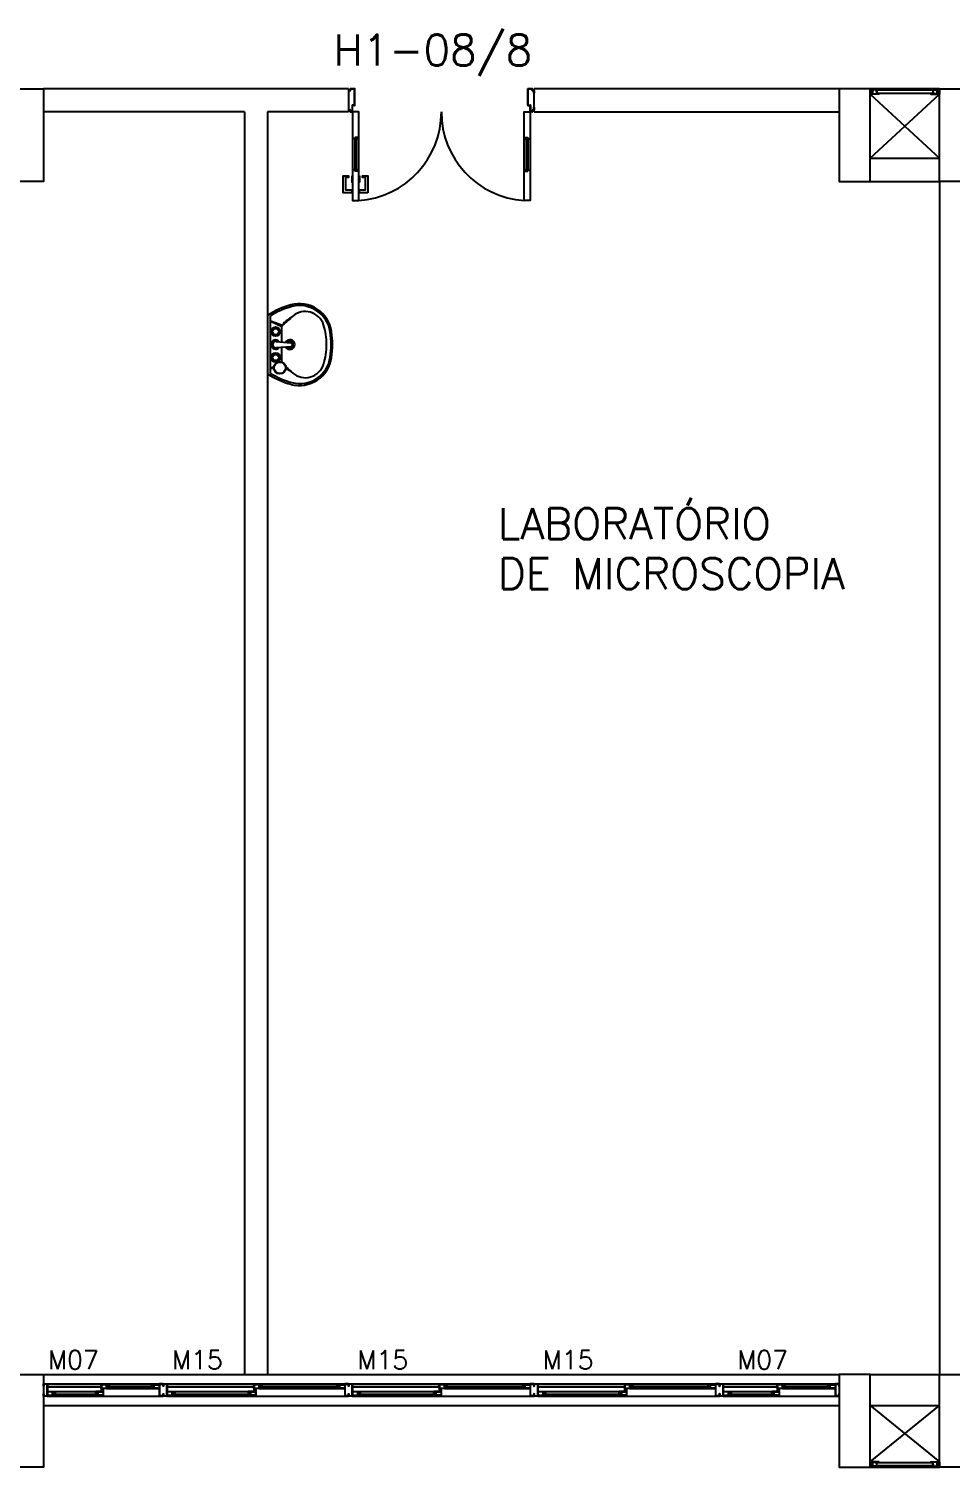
# Model space of a CAD drawing. Header units: millimetres. Extents: x 2801 to 3319, y 1187 to 1422.
# Drawn here: x 3132.68 to 3138.65, y 1307.75 to 1317.06 of the extents above; entities that cross this region are included whole.
import ezdxf

# ---------------------------------------------------------------- set-up
doc = ezdxf.new("R2010")
doc.units = ezdxf.units.MM
for name, color, linetype in [('AR-ALV', 2, 'Continuous'), ('AR-ESQ', 1, 'Continuous'), ('AR-ESTC', 3, 'Continuous'), ('AR-PORTA', 1, 'Continuous'), ('AR-SHAFT', 1, 'Continuous'), ('AR-TXTESQ1-CONG', 1, 'Continuous'), ('AR-WC', 7, 'Continuous'), ('DT-ESQ-BAGUETE-C', 2, 'Continuous'), ('DT-ESQ-BAGUETE-V', 1, 'Continuous'), ('DT-ESQ-CHAPA DOBRADA-V', 1, 'Continuous'), ('DT-ESQ-PERFIL CADEIRA-C', 2, 'Continuous'), ('DT-ESQ-PERFIL CADEIRA-V', 1, 'Continuous'), ('DT-ESQ-PERFIL U SIMPLES-C', 2, 'Continuous'), ('DT-ESQ-PERFIL U-C', 2, 'Continuous'), ('DT-ESQ-PERFIL U-V', 1, 'Continuous'), ('DT-ESQ-VENEZIANA-C', 2, 'Continuous'), ('DT-ESQ-VENEZIANA-V', 2, 'Continuous'), ('DT-ESQ-VIDRO-C', 2, 'Continuous'), ('ENDEREÇO', 2, 'Continuous'), ('maçaneta', 1, 'Continuous'), ('mov', 1, 'Continuous'), ('PM-PERFIL U-C', 2, 'Continuous'), ('PM-VIDRO', 1, 'Continuous'), ('pm1', 2, 'Continuous'), ('pm2', 2, 'Continuous'), ('TEXTO', 2, 'Continuous'), ('WC1', 1, 'Continuous'), ('WC2', 1, 'Continuous'), ('WC3', 1, 'Continuous')]:
    doc.layers.add(name, color=color, linetype=linetype)
doc.styles.add('S12', font='simplex.shx', dxfattribs={"width": 1.1, "height": 0.12})
doc.styles.add('UNB-100', font='simplex.shx', dxfattribs={"height": 0.2})
doc.styles.add('UNB1-100', font='simplex.shx', dxfattribs={"height": 0.2})

# ---------------------------------------------------------------- blocks, each defined once
blk = doc.blocks.new('LVTR-01P')
at = {"layer": 'WC1'}
for centre, radius, start, end in [((0.2424, -0.2861), 0.5176, 146.45009, 164.88853), ((-0.2424, -0.2861), 0.5176, 15.11147, 33.54991), ((-0.0544, -0.2059), 0.2102, 164.88853, 261.87462), ((0.0544, -0.2059), 0.2102, 278.12538, 15.11147), ((0, 0.175), 0.595, 261.87462, 270), ((0, 0.175), 0.595, 270, 278.12538)]:
    blk.add_arc(centre, radius, start, end, dxfattribs=at)
at = {"layer": 'WC2'}
for p, q in [((0.189, 0), (-0.189, 0)), ((-0.1869, -0.02), (0.1869, -0.02)), ((-0.112, -0.0924), (-0.0168, -0.0924)), ((-0.0199, -0.0561), (-0.0119, -0.1511)), ((0.0195, -0.0561), (0.0115, -0.1511)), ((0.0165, -0.0924), (0.1161, -0.0924))]:
    blk.add_line(p, q, dxfattribs=at)
for centre, radius in [((-0.15, -0.08), 0.04), ((-0.084, -0.0525), 0.02), ((0.084, -0.0525), 0.02)]:
    blk.add_circle(centre, radius, dxfattribs=at)
for centre, radius, start, end in [((-0.0002, -0.0527), 0.02, 350.37518, 189.62482), ((0.1161, -0.105), 0.0126, 41.32768, 90), ((-0.0909, -0.2449), 0.1233, 139.44029, 252.413), ((4.9199, -4.5336), 6.7189, 138.93408, 139.44029), ((-0.0002, -0.1501), 0.0118, 184.81241, 355.18759), ((-4.9199, -4.5336), 6.7189, 40.55971, 41.32768), ((0.0909, -0.2449), 0.1233, 287.587, 40.55971), ((0, 0.042), 0.4242, 252.413, 270), ((0, 0.042), 0.4242, 270, 287.587)]:
    blk.add_arc(centre, radius, start, end, dxfattribs=at)
at = {"layer": 'WC3'}
for p, q in [((-0.152, -0.02), (-0.152, -0.0401)), ((-0.148, -0.02), (-0.148, -0.0401)), ((-0.148, -0.0276), (-0.1415, -0.0409)), ((-0.148, -0.0335), (-0.1456, -0.0402)), ((0.1518, -0.02), (0.1161, -0.0924)), ((0.1528, -0.02), (0.1256, -0.0967))]:
    blk.add_line(p, q, dxfattribs=at)
for centre, radius in [((-0.15, -0.08), 0.037), ((-0.084, -0.0525), 0.03), ((0.084, -0.0525), 0.03)]:
    blk.add_circle(centre, radius, dxfattribs=at)
for centre, radius, start, end in [((0.2424, -0.2861), 0.505, 148.20722, 165.28172), ((0, -0.0525), 0.03, 308.80431, 231.19569), ((-0.2424, -0.2861), 0.505, 14.71828, 31.79278), ((-0.0531, -0.2084), 0.1995, 165.28172, 262.11494), ((5.2813, -4.0721), 6.7189, 143.96959, 144.44029), ((0, -0.1449), 0.0315, 117.94879, 62.76724), ((0, -0.1449), 0.021, 130.92554, 50.29094), ((0.0531, -0.2084), 0.1995, 277.88506, 14.71828), ((0.1319, -0.1152), 0.0137, 36.16525, 98.27106), ((-5.2813, -4.0721), 6.7189, 35.55971, 36.16525), ((0, 0.175), 0.5866, 262.11494, 270), ((0, 0.175), 0.5866, 270, 277.88506)]:
    blk.add_arc(centre, radius, start, end, dxfattribs=at)
blk = doc.blocks.new('EF40-P')
at = {"layer": 'DT-ESQ-BAGUETE-C', "color": 2, "ltscale": 0.1}
for points in [[(0.4225, -0.08), (0.409, -0.08), (0.409, -0.0785), (0.422, -0.0785, 0.414214), (0.4225, -0.078), (0.4225, -0.067, 0.414214), (0.422, -0.0665), (0.409, -0.0665), (0.409, -0.065), (0.4225, -0.065, -0.414214), (0.424, -0.0665), (0.424, -0.0785, -0.414214)], [(0.7015, -0.08), (0.715, -0.08), (0.715, -0.0785), (0.702, -0.0785, -0.414214), (0.7015, -0.078), (0.7015, -0.067, -0.414214), (0.702, -0.0665), (0.715, -0.0665), (0.715, -0.065), (0.7015, -0.065, 0.414214), (0.7, -0.0665), (0.7, -0.0785, 0.414214)], [(1.41, -0.08), (1.3965, -0.08), (1.3965, -0.0785), (1.4095, -0.0785, 0.414214), (1.41, -0.078), (1.41, -0.067, 0.414214), (1.4095, -0.0665), (1.3965, -0.0665), (1.3965, -0.065), (1.41, -0.065, -0.414214), (1.4115, -0.0665), (1.4115, -0.0785, -0.414214)], [(1.9015, -0.08), (1.915, -0.08), (1.915, -0.0785), (1.902, -0.0785, -0.414214), (1.9015, -0.078), (1.9015, -0.067, -0.414214), (1.902, -0.0665), (1.915, -0.0665), (1.915, -0.065), (1.9015, -0.065, 0.414214), (1.9, -0.0665), (1.9, -0.0785, 0.414214)], [(2.61, -0.08), (2.5965, -0.08), (2.5965, -0.0785), (2.6095, -0.0785, 0.414214), (2.61, -0.078), (2.61, -0.067, 0.414214), (2.6095, -0.0665), (2.5965, -0.0665), (2.5965, -0.065), (2.61, -0.065, -0.414214), (2.6115, -0.0665), (2.6115, -0.0785, -0.414214)], [(3.1015, -0.08), (3.115, -0.08), (3.115, -0.0785), (3.102, -0.0785, -0.414214), (3.1015, -0.078), (3.1015, -0.067, -0.414214), (3.102, -0.0665), (3.115, -0.0665), (3.115, -0.065), (3.1015, -0.065, 0.414214), (3.1, -0.0665), (3.1, -0.0785, 0.414214)], [(3.81, -0.08), (3.7965, -0.08), (3.7965, -0.0785), (3.8095, -0.0785, 0.414214), (3.81, -0.078), (3.81, -0.067, 0.414214), (3.8095, -0.0665), (3.7965, -0.0665), (3.7965, -0.065), (3.81, -0.065, -0.414214), (3.8115, -0.0665), (3.8115, -0.0785, -0.414214)], [(4.3015, -0.08), (4.315, -0.08), (4.315, -0.0785), (4.302, -0.0785, -0.414214), (4.3015, -0.078), (4.3015, -0.067, -0.414214), (4.302, -0.0665), (4.315, -0.0665), (4.315, -0.065), (4.3015, -0.065, 0.414214), (4.3, -0.0665), (4.3, -0.0785, 0.414214)], [(4.7975, -0.08), (4.784, -0.08), (4.784, -0.0785), (4.797, -0.0785, 0.414214), (4.7975, -0.078), (4.7975, -0.067, 0.414214), (4.797, -0.0665), (4.784, -0.0665), (4.784, -0.065), (4.7975, -0.065, -0.414214), (4.799, -0.0665), (4.799, -0.0785, -0.414214)], [(5.0765, -0.08), (5.09, -0.08), (5.09, -0.0785), (5.077, -0.0785, -0.414214), (5.0765, -0.078), (5.0765, -0.067, -0.414214), (5.077, -0.0665), (5.09, -0.0665), (5.09, -0.065), (5.0765, -0.065, 0.414214), (5.075, -0.0665), (5.075, -0.0785, 0.414214)], [(0.0735, -0.125), (0.06, -0.125), (0.06, -0.1235), (0.073, -0.1235, 0.414214), (0.0735, -0.123), (0.0735, -0.112, 0.414214), (0.073, -0.1115), (0.06, -0.1115), (0.06, -0.11), (0.0735, -0.11, -0.414214), (0.075, -0.1115), (0.075, -0.1235, -0.414214)], [(0.339, -0.125), (0.3525, -0.125), (0.3525, -0.1235), (0.3395, -0.1235, -0.414214), (0.339, -0.123), (0.339, -0.112, -0.414214), (0.3395, -0.1115), (0.3525, -0.1115), (0.3525, -0.11), (0.339, -0.11, 0.414214), (0.3375, -0.1115), (0.3375, -0.1235, 0.414214)], [(0.8485, -0.125), (0.835, -0.125), (0.835, -0.1235), (0.848, -0.1235, 0.414214), (0.8485, -0.123), (0.8485, -0.112, 0.414214), (0.848, -0.1115), (0.835, -0.1115), (0.835, -0.11), (0.8485, -0.11, -0.414214), (0.85, -0.1115), (0.85, -0.1235, -0.414214)], [(1.3265, -0.125), (1.34, -0.125), (1.34, -0.1235), (1.327, -0.1235, -0.414214), (1.3265, -0.123), (1.3265, -0.112, -0.414214), (1.327, -0.1115), (1.34, -0.1115), (1.34, -0.11), (1.3265, -0.11, 0.414214), (1.325, -0.1115), (1.325, -0.1235, 0.414214)], [(2.0485, -0.125), (2.035, -0.125), (2.035, -0.1235), (2.048, -0.1235, 0.414214), (2.0485, -0.123), (2.0485, -0.112, 0.414214), (2.048, -0.1115), (2.035, -0.1115), (2.035, -0.11), (2.0485, -0.11, -0.414214), (2.05, -0.1115), (2.05, -0.1235, -0.414214)], [(2.5265, -0.125), (2.54, -0.125), (2.54, -0.1235), (2.527, -0.1235, -0.414214), (2.5265, -0.123), (2.5265, -0.112, -0.414214), (2.527, -0.1115), (2.54, -0.1115), (2.54, -0.11), (2.5265, -0.11, 0.414214), (2.525, -0.1115), (2.525, -0.1235, 0.414214)], [(3.2485, -0.125), (3.235, -0.125), (3.235, -0.1235), (3.248, -0.1235, 0.414214), (3.2485, -0.123), (3.2485, -0.112, 0.414214), (3.248, -0.1115), (3.235, -0.1115), (3.235, -0.11), (3.2485, -0.11, -0.414214), (3.25, -0.1115), (3.25, -0.1235, -0.414214)], [(3.7265, -0.125), (3.74, -0.125), (3.74, -0.1235), (3.727, -0.1235, -0.414214), (3.7265, -0.123), (3.7265, -0.112, -0.414214), (3.727, -0.1115), (3.74, -0.1115), (3.74, -0.11), (3.7265, -0.11, 0.414214), (3.725, -0.1115), (3.725, -0.1235, 0.414214)], [(4.4485, -0.125), (4.435, -0.125), (4.435, -0.1235), (4.448, -0.1235, 0.414214), (4.4485, -0.123), (4.4485, -0.112, 0.414214), (4.448, -0.1115), (4.435, -0.1115), (4.435, -0.11), (4.4485, -0.11, -0.414214), (4.45, -0.1115), (4.45, -0.1235, -0.414214)], [(4.714, -0.125), (4.7275, -0.125), (4.7275, -0.1235), (4.7145, -0.1235, -0.414214), (4.714, -0.123), (4.714, -0.112, -0.414214), (4.7145, -0.1115), (4.7275, -0.1115), (4.7275, -0.11), (4.714, -0.11, 0.414214), (4.7125, -0.1115), (4.7125, -0.1235, 0.414214)]]:
    blk.add_lwpolyline(points, format="xyb", close=True, dxfattribs=at)
at = {"layer": 'DT-ESQ-BAGUETE-V', "ltscale": 0.1}
for p, q in [((0.4225, -0.065), (0.7015, -0.065)), ((1.41, -0.065), (1.9015, -0.065)), ((2.61, -0.065), (3.1015, -0.065)), ((3.81, -0.065), (4.3015, -0.065)), ((4.7975, -0.065), (5.0765, -0.065))]:
    blk.add_line(p, q, dxfattribs=at)
at = {"layer": 'DT-ESQ-BAGUETE-V', "color": 1, "ltscale": 0.1}
for p, q in [((0.0735, -0.11), (0.339, -0.11)), ((0.8485, -0.11), (1.3265, -0.11)), ((2.0485, -0.11), (2.5265, -0.11)), ((3.2485, -0.11), (3.7265, -0.11)), ((4.4485, -0.11), (4.714, -0.11))]:
    blk.add_line(p, q, dxfattribs=at)
at = {"layer": 'DT-ESQ-CHAPA DOBRADA-V', "ltscale": 0.1}
for p, q in [((0.025, -0.077), (0.374, -0.077)), ((0.025, -0.08), (0.374, -0.08)), ((0.8, -0.077), (1.3615, -0.077)), ((0.8, -0.08), (1.3615, -0.08)), ((4.4, -0.077), (4.749, -0.077)), ((4.4, -0.08), (4.749, -0.08))]:
    blk.add_line(p, q, dxfattribs=at)
at = {"layer": 'DT-ESQ-CHAPA DOBRADA-V', "color": 1, "ltscale": 0.1}
for p, q in [((2, -0.077), (2.5615, -0.077)), ((2, -0.08), (2.5615, -0.08)), ((3.2, -0.077), (3.7615, -0.077)), ((3.2, -0.08), (3.7615, -0.08))]:
    blk.add_line(p, q, dxfattribs=at)
at = {"layer": 'DT-ESQ-PERFIL CADEIRA-C', "color": 2, "ltscale": 0.1}
for p, q in [((0.376, -0.0885), (0.4225, -0.0885)), ((0.75, -0.0885), (0.7015, -0.0885)), ((1.3635, -0.0885), (1.41, -0.0885)), ((1.95, -0.0885), (1.9015, -0.0885)), ((2.5635, -0.0885), (2.61, -0.0885)), ((3.15, -0.0885), (3.1015, -0.0885)), ((3.7635, -0.0885), (3.81, -0.0885)), ((4.35, -0.0885), (4.3015, -0.0885)), ((4.751, -0.0885), (4.7975, -0.0885)), ((5.125, -0.0885), (5.0765, -0.0885)), ((0.025, -0.1335), (0.0735, -0.1335)), ((0.3855, -0.1335), (0.339, -0.1335)), ((0.8, -0.1335), (0.8485, -0.1335)), ((1.373, -0.1335), (1.3265, -0.1335)), ((2, -0.1335), (2.0485, -0.1335)), ((2.573, -0.1335), (2.5265, -0.1335)), ((3.2, -0.1335), (3.2485, -0.1335)), ((3.773, -0.1335), (3.7265, -0.1335)), ((4.7605, -0.1335), (4.714, -0.1335))]:
    blk.add_line(p, q, dxfattribs=at)
at = {"layer": 'DT-ESQ-PERFIL CADEIRA-C', "ltscale": 0.1}
blk.add_line((4.4, -0.1335), (4.4485, -0.1335), dxfattribs=at)
at = {"layer": 'DT-ESQ-PERFIL CADEIRA-C', "color": 2, "ltscale": 0.1}
for points in [[(0.4225, -0.087, -1), (0.4225, -0.09), (0.376, -0.09, -0.414214), (0.374, -0.088), (0.374, -0.067, -0.414214), (0.376, -0.065), (0.4075, -0.065, -0.414214), (0.409, -0.0665), (0.409, -0.087)], [(0.409, -0.0885, -0.198913), (0.4079, -0.0881, -0.198913), (0.4075, -0.087), (0.4075, -0.067, 0.414214), (0.407, -0.0665), (0.376, -0.0665, 0.414214), (0.3755, -0.067), (0.3755, -0.088, 0.414214), (0.376, -0.0885)], [(0.7015, -0.09), (0.75, -0.09), (0.75, -0.0885), (0.715, -0.0885, 0.198912), (0.7161, -0.0881, 0.198913), (0.7165, -0.087), (0.7165, -0.067, -0.414214), (0.717, -0.0665), (0.75, -0.0665), (0.75, -0.065), (0.7165, -0.065, 0.414214), (0.715, -0.0665), (0.715, -0.0785), (0.715, -0.08), (0.715, -0.087), (0.7015, -0.087, 1)], [(1.41, -0.087, -1), (1.41, -0.09), (1.3635, -0.09, -0.414214), (1.3615, -0.088), (1.3615, -0.067, -0.414214), (1.3635, -0.065), (1.395, -0.065, -0.414214), (1.3965, -0.0665), (1.3965, -0.087)], [(1.3965, -0.0885, -0.198913), (1.3954, -0.0881, -0.198913), (1.395, -0.087), (1.395, -0.067, 0.414214), (1.3945, -0.0665), (1.3635, -0.0665, 0.414214), (1.363, -0.067), (1.363, -0.088, 0.414214), (1.3635, -0.0885)], [(1.9015, -0.09), (1.95, -0.09), (1.95, -0.0885), (1.915, -0.0885, 0.198912), (1.9161, -0.0881, 0.198913), (1.9165, -0.087), (1.9165, -0.067, -0.414214), (1.917, -0.0665), (1.95, -0.0665), (1.95, -0.065), (1.9165, -0.065, 0.414214), (1.915, -0.0665), (1.915, -0.0785), (1.915, -0.08), (1.915, -0.087), (1.9015, -0.087, 1)], [(2.61, -0.087, -1), (2.61, -0.09), (2.5635, -0.09, -0.414214), (2.5615, -0.088), (2.5615, -0.067, -0.414214), (2.5635, -0.065), (2.595, -0.065, -0.414214), (2.5965, -0.0665), (2.5965, -0.087)], [(2.5965, -0.0885, -0.198913), (2.5954, -0.0881, -0.198913), (2.595, -0.087), (2.595, -0.067, 0.414214), (2.5945, -0.0665), (2.5635, -0.0665, 0.414214), (2.563, -0.067), (2.563, -0.088, 0.414214), (2.5635, -0.0885)], [(3.1015, -0.09), (3.15, -0.09), (3.15, -0.0885), (3.115, -0.0885, 0.198912), (3.1161, -0.0881, 0.198913), (3.1165, -0.087), (3.1165, -0.067, -0.414214), (3.117, -0.0665), (3.15, -0.0665), (3.15, -0.065), (3.1165, -0.065, 0.414214), (3.115, -0.0665), (3.115, -0.0785), (3.115, -0.08), (3.115, -0.087), (3.1015, -0.087, 1)], [(3.81, -0.087, -1), (3.81, -0.09), (3.7635, -0.09, -0.414214), (3.7615, -0.088), (3.7615, -0.067, -0.414214), (3.7635, -0.065), (3.795, -0.065, -0.414214), (3.7965, -0.0665), (3.7965, -0.087)], [(3.7965, -0.0885, -0.198913), (3.7954, -0.0881, -0.198913), (3.795, -0.087), (3.795, -0.067, 0.414214), (3.7945, -0.0665), (3.7635, -0.0665, 0.414214), (3.763, -0.067), (3.763, -0.088, 0.414214), (3.7635, -0.0885)], [(4.3015, -0.09), (4.35, -0.09), (4.35, -0.0885), (4.315, -0.0885, 0.198912), (4.3161, -0.0881, 0.198913), (4.3165, -0.087), (4.3165, -0.067, -0.414214), (4.317, -0.0665), (4.35, -0.0665), (4.35, -0.065), (4.3165, -0.065, 0.414214), (4.315, -0.0665), (4.315, -0.0785), (4.315, -0.08), (4.315, -0.087), (4.3015, -0.087, 1)], [(4.7975, -0.087, -1), (4.7975, -0.09), (4.751, -0.09, -0.414214), (4.749, -0.088), (4.749, -0.067, -0.414214), (4.751, -0.065), (4.7825, -0.065, -0.414214), (4.784, -0.0665), (4.784, -0.087)], [(4.784, -0.0885, -0.198913), (4.7829, -0.0881, -0.198913), (4.7825, -0.087), (4.7825, -0.067, 0.414214), (4.782, -0.0665), (4.751, -0.0665, 0.414214), (4.7505, -0.067), (4.7505, -0.088, 0.414214), (4.751, -0.0885)], [(5.0765, -0.09), (5.125, -0.09), (5.125, -0.0885), (5.09, -0.0885, 0.198912), (5.0911, -0.0881, 0.198913), (5.0915, -0.087), (5.0915, -0.067, -0.414214), (5.092, -0.0665), (5.125, -0.0665), (5.125, -0.065), (5.0915, -0.065, 0.414214), (5.09, -0.0665), (5.09, -0.0785), (5.09, -0.08), (5.09, -0.087), (5.0765, -0.087, 1)], [(0.0735, -0.135), (0.025, -0.135), (0.025, -0.1335), (0.06, -0.1335, -0.198912), (0.0589, -0.1331, -0.198913), (0.0585, -0.132), (0.0585, -0.112, 0.414214), (0.058, -0.1115), (0.025, -0.1115), (0.025, -0.11), (0.0585, -0.11, -0.414214), (0.06, -0.1115), (0.06, -0.1235), (0.06, -0.125), (0.06, -0.132), (0.0735, -0.132, -1)], [(0.339, -0.132, 1), (0.339, -0.135), (0.3855, -0.135, 0.414214), (0.3875, -0.133), (0.3875, -0.112, 0.414214), (0.3855, -0.11), (0.354, -0.11, 0.414214), (0.3525, -0.1115), (0.3525, -0.132)], [(0.3525, -0.1335, 0.198913), (0.3536, -0.1331, 0.198913), (0.354, -0.132), (0.354, -0.112, -0.414214), (0.3545, -0.1115), (0.3855, -0.1115, -0.414214), (0.386, -0.112), (0.386, -0.133, -0.414214), (0.3855, -0.1335)], [(0.8485, -0.135), (0.8, -0.135), (0.8, -0.1335), (0.835, -0.1335, -0.198912), (0.8339, -0.1331, -0.198913), (0.8335, -0.132), (0.8335, -0.112, 0.414214), (0.833, -0.1115), (0.8, -0.1115), (0.8, -0.11), (0.8335, -0.11, -0.414214), (0.835, -0.1115), (0.835, -0.1235), (0.835, -0.125), (0.835, -0.132), (0.8485, -0.132, -1)], [(1.3265, -0.132, 1), (1.3265, -0.135), (1.373, -0.135, 0.414214), (1.375, -0.133), (1.375, -0.112, 0.414214), (1.373, -0.11), (1.3415, -0.11, 0.414214), (1.34, -0.1115), (1.34, -0.132)], [(1.34, -0.1335, 0.198913), (1.3411, -0.1331, 0.198913), (1.3415, -0.132), (1.3415, -0.112, -0.414214), (1.342, -0.1115), (1.373, -0.1115, -0.414214), (1.3735, -0.112), (1.3735, -0.133, -0.414214), (1.373, -0.1335)], [(2.0485, -0.135), (2, -0.135), (2, -0.1335), (2.035, -0.1335, -0.198912), (2.0339, -0.1331, -0.198913), (2.0335, -0.132), (2.0335, -0.112, 0.414214), (2.033, -0.1115), (2, -0.1115), (2, -0.11), (2.0335, -0.11, -0.414214), (2.035, -0.1115), (2.035, -0.1235), (2.035, -0.125), (2.035, -0.132), (2.0485, -0.132, -1)], [(2.5265, -0.132, 1), (2.5265, -0.135), (2.573, -0.135, 0.414214), (2.575, -0.133), (2.575, -0.112, 0.414214), (2.573, -0.11), (2.5415, -0.11, 0.414214), (2.54, -0.1115), (2.54, -0.132)], [(2.54, -0.1335, 0.198913), (2.5411, -0.1331, 0.198913), (2.5415, -0.132), (2.5415, -0.112, -0.414214), (2.542, -0.1115), (2.573, -0.1115, -0.414214), (2.5735, -0.112), (2.5735, -0.133, -0.414214), (2.573, -0.1335)], [(3.2485, -0.135), (3.2, -0.135), (3.2, -0.1335), (3.235, -0.1335, -0.198912), (3.2339, -0.1331, -0.198913), (3.2335, -0.132), (3.2335, -0.112, 0.414214), (3.233, -0.1115), (3.2, -0.1115), (3.2, -0.11), (3.2335, -0.11, -0.414214), (3.235, -0.1115), (3.235, -0.1235), (3.235, -0.125), (3.235, -0.132), (3.2485, -0.132, -1)], [(3.7265, -0.132, 1), (3.7265, -0.135), (3.773, -0.135, 0.414214), (3.775, -0.133), (3.775, -0.112, 0.414214), (3.773, -0.11), (3.7415, -0.11, 0.414214), (3.74, -0.1115), (3.74, -0.132)], [(3.74, -0.1335, 0.198913), (3.7411, -0.1331, 0.198913), (3.7415, -0.132), (3.7415, -0.112, -0.414214), (3.742, -0.1115), (3.773, -0.1115, -0.414214), (3.7735, -0.112), (3.7735, -0.133, -0.414214), (3.773, -0.1335)], [(4.4485, -0.135), (4.4, -0.135), (4.4, -0.1335), (4.435, -0.1335, -0.198912), (4.4339, -0.1331, -0.198913), (4.4335, -0.132), (4.4335, -0.112, 0.414214), (4.433, -0.1115), (4.4, -0.1115), (4.4, -0.11), (4.4335, -0.11, -0.414214), (4.435, -0.1115), (4.435, -0.1235), (4.435, -0.125), (4.435, -0.132), (4.4485, -0.132, -1)], [(4.714, -0.132, 1), (4.714, -0.135), (4.7605, -0.135, 0.414214), (4.7625, -0.133), (4.7625, -0.112, 0.414214), (4.7605, -0.11), (4.729, -0.11, 0.414214), (4.7275, -0.1115), (4.7275, -0.132)], [(4.7275, -0.1335, 0.198913), (4.7286, -0.1331, 0.198913), (4.729, -0.132), (4.729, -0.112, -0.414214), (4.7295, -0.1115), (4.7605, -0.1115, -0.414214), (4.761, -0.112), (4.761, -0.133, -0.414214), (4.7605, -0.1335)]]:
    blk.add_lwpolyline(points, format="xyb", close=True, dxfattribs=at)
at = {"layer": 'DT-ESQ-PERFIL CADEIRA-V', "ltscale": 0.1}
for p, q in [((0.4075, -0.09), (0.7015, -0.09)), ((1.395, -0.09), (1.9015, -0.09))]:
    blk.add_line(p, q, dxfattribs=at)
at = {"layer": 'DT-ESQ-PERFIL CADEIRA-V', "color": 1, "ltscale": 0.1}
for p, q in [((2.595, -0.09), (3.1015, -0.09)), ((3.795, -0.09), (4.3015, -0.09)), ((4.7825, -0.09), (5.0765, -0.09)), ((0.0735, -0.135), (0.339, -0.135)), ((0.8485, -0.135), (1.3265, -0.135)), ((2.0485, -0.135), (2.5265, -0.135)), ((4.4485, -0.135), (4.714, -0.135))]:
    blk.add_line(p, q, dxfattribs=at)
at = {"layer": 'DT-ESQ-PERFIL CADEIRA-V', "color": 2, "ltscale": 0.1}
blk.add_line((3.2485, -0.135), (3.7265, -0.135), dxfattribs=at)
at = {"layer": 'DT-ESQ-PERFIL U SIMPLES-C', "color": 2, "ltscale": 0.1}
for points in [[(0.376, -0.102), (0.384, -0.102), (0.384, -0.1005), (0.376, -0.1005, -0.414214), (0.3755, -0.1), (0.3755, -0.092, -0.414214), (0.376, -0.0915), (0.384, -0.0915), (0.384, -0.09), (0.376, -0.09, 0.414214), (0.374, -0.092), (0.374, -0.1, 0.414214)], [(1.3635, -0.102), (1.3715, -0.102), (1.3715, -0.1005), (1.3635, -0.1005, -0.414214), (1.363, -0.1), (1.363, -0.092, -0.414214), (1.3635, -0.0915), (1.3715, -0.0915), (1.3715, -0.09), (1.3635, -0.09, 0.414214), (1.3615, -0.092), (1.3615, -0.1, 0.414214)], [(2.5635, -0.102), (2.5715, -0.102), (2.5715, -0.1005), (2.5635, -0.1005, -0.414214), (2.563, -0.1), (2.563, -0.092, -0.414214), (2.5635, -0.0915), (2.5715, -0.0915), (2.5715, -0.09), (2.5635, -0.09, 0.414214), (2.5615, -0.092), (2.5615, -0.1, 0.414214)], [(3.7635, -0.102), (3.7715, -0.102), (3.7715, -0.1005), (3.7635, -0.1005, -0.414214), (3.763, -0.1), (3.763, -0.092, -0.414214), (3.7635, -0.0915), (3.7715, -0.0915), (3.7715, -0.09), (3.7635, -0.09, 0.414214), (3.7615, -0.092), (3.7615, -0.1, 0.414214)], [(4.751, -0.102), (4.759, -0.102), (4.759, -0.1005), (4.751, -0.1005, -0.414214), (4.7505, -0.1), (4.7505, -0.092, -0.414214), (4.751, -0.0915), (4.759, -0.0915), (4.759, -0.09), (4.751, -0.09, 0.414214), (4.749, -0.092), (4.749, -0.1, 0.414214)], [(0.3855, -0.098), (0.3775, -0.098), (0.3775, -0.0995), (0.3855, -0.0995, -0.414214), (0.386, -0.1), (0.386, -0.108, -0.414214), (0.3855, -0.1085), (0.3775, -0.1085), (0.3775, -0.11), (0.3855, -0.11, 0.414214), (0.3875, -0.108), (0.3875, -0.1, 0.414214)], [(1.373, -0.098), (1.365, -0.098), (1.365, -0.0995), (1.373, -0.0995, -0.414214), (1.3735, -0.1), (1.3735, -0.108, -0.414214), (1.373, -0.1085), (1.365, -0.1085), (1.365, -0.11), (1.373, -0.11, 0.414214), (1.375, -0.108), (1.375, -0.1, 0.414214)], [(2.573, -0.098), (2.565, -0.098), (2.565, -0.0995), (2.573, -0.0995, -0.414214), (2.5735, -0.1), (2.5735, -0.108, -0.414214), (2.573, -0.1085), (2.565, -0.1085), (2.565, -0.11), (2.573, -0.11, 0.414214), (2.575, -0.108), (2.575, -0.1, 0.414214)], [(3.773, -0.098), (3.765, -0.098), (3.765, -0.0995), (3.773, -0.0995, -0.414214), (3.7735, -0.1), (3.7735, -0.108, -0.414214), (3.773, -0.1085), (3.765, -0.1085), (3.765, -0.11), (3.773, -0.11, 0.414214), (3.775, -0.108), (3.775, -0.1, 0.414214)], [(4.7605, -0.098), (4.7525, -0.098), (4.7525, -0.0995), (4.7605, -0.0995, -0.414214), (4.761, -0.1), (4.761, -0.108, -0.414214), (4.7605, -0.1085), (4.7525, -0.1085), (4.7525, -0.11), (4.7605, -0.11, 0.414214), (4.7625, -0.108), (4.7625, -0.1, 0.414214)]]:
    blk.add_lwpolyline(points, format="xyb", close=True, dxfattribs=at)
at = {"layer": 'DT-ESQ-PERFIL U-C', "color": 2, "ltscale": 0.1}
for points in [[(0, -0.0615, -0.414214), (0.0015, -0.06), (0.0235, -0.06, -0.414214), (0.025, -0.0615), (0.025, -0.1385, -0.414214), (0.0235, -0.14), (0.0015, -0.14, -0.414214), (0, -0.1385), (0, -0.125), (0.0015, -0.125), (0.0015, -0.138, 0.414214), (0.002, -0.1385), (0.023, -0.1385, 0.414214), (0.0235, -0.138), (0.0235, -0.062, 0.414214), (0.023, -0.0615), (0.002, -0.0615, 0.414214), (0.0015, -0.062), (0.0015, -0.075), (0, -0.075)], [(0.775, -0.0615, 0.414214), (0.7735, -0.06), (0.7515, -0.06, 0.414214), (0.75, -0.0615), (0.75, -0.1385, 0.414214), (0.7515, -0.14), (0.7735, -0.14, 0.414214), (0.775, -0.1385), (0.775, -0.125), (0.7735, -0.125), (0.7735, -0.138, -0.414214), (0.773, -0.1385), (0.752, -0.1385, -0.414214), (0.7515, -0.138), (0.7515, -0.062, -0.414214), (0.752, -0.0615), (0.773, -0.0615, -0.414214), (0.7735, -0.062), (0.7735, -0.075), (0.775, -0.075)], [(0.775, -0.0615, -0.414214), (0.7765, -0.06), (0.7985, -0.06, -0.414214), (0.8, -0.0615), (0.8, -0.1385, -0.414214), (0.7985, -0.14), (0.7765, -0.14, -0.414214), (0.775, -0.1385), (0.775, -0.125), (0.7765, -0.125), (0.7765, -0.138, 0.414214), (0.777, -0.1385), (0.798, -0.1385, 0.414214), (0.7985, -0.138), (0.7985, -0.062, 0.414214), (0.798, -0.0615), (0.777, -0.0615, 0.414214), (0.7765, -0.062), (0.7765, -0.075), (0.775, -0.075)], [(1.975, -0.0615, 0.414214), (1.9735, -0.06), (1.9515, -0.06, 0.414214), (1.95, -0.0615), (1.95, -0.1385, 0.414214), (1.9515, -0.14), (1.9735, -0.14, 0.414214), (1.975, -0.1385), (1.975, -0.125), (1.9735, -0.125), (1.9735, -0.138, -0.414214), (1.973, -0.1385), (1.952, -0.1385, -0.414214), (1.9515, -0.138), (1.9515, -0.062, -0.414214), (1.952, -0.0615), (1.973, -0.0615, -0.414214), (1.9735, -0.062), (1.9735, -0.075), (1.975, -0.075)], [(1.975, -0.0615, -0.414214), (1.9765, -0.06), (1.9985, -0.06, -0.414214), (2, -0.0615), (2, -0.1385, -0.414214), (1.9985, -0.14), (1.9765, -0.14, -0.414214), (1.975, -0.1385), (1.975, -0.125), (1.9765, -0.125), (1.9765, -0.138, 0.414214), (1.977, -0.1385), (1.998, -0.1385, 0.414214), (1.9985, -0.138), (1.9985, -0.062, 0.414214), (1.998, -0.0615), (1.977, -0.0615, 0.414214), (1.9765, -0.062), (1.9765, -0.075), (1.975, -0.075)], [(3.175, -0.0615, 0.414214), (3.1735, -0.06), (3.1515, -0.06, 0.414214), (3.15, -0.0615), (3.15, -0.1385, 0.414214), (3.1515, -0.14), (3.1735, -0.14, 0.414214), (3.175, -0.1385), (3.175, -0.125), (3.1735, -0.125), (3.1735, -0.138, -0.414214), (3.173, -0.1385), (3.152, -0.1385, -0.414214), (3.1515, -0.138), (3.1515, -0.062, -0.414214), (3.152, -0.0615), (3.173, -0.0615, -0.414214), (3.1735, -0.062), (3.1735, -0.075), (3.175, -0.075)], [(3.175, -0.0615, -0.414214), (3.1765, -0.06), (3.1985, -0.06, -0.414214), (3.2, -0.0615), (3.2, -0.1385, -0.414214), (3.1985, -0.14), (3.1765, -0.14, -0.414214), (3.175, -0.1385), (3.175, -0.125), (3.1765, -0.125), (3.1765, -0.138, 0.414214), (3.177, -0.1385), (3.198, -0.1385, 0.414214), (3.1985, -0.138), (3.1985, -0.062, 0.414214), (3.198, -0.0615), (3.177, -0.0615, 0.414214), (3.1765, -0.062), (3.1765, -0.075), (3.175, -0.075)], [(4.375, -0.0615, 0.414214), (4.3735, -0.06), (4.3515, -0.06, 0.414214), (4.35, -0.0615), (4.35, -0.1385, 0.414214), (4.3515, -0.14), (4.3735, -0.14, 0.414214), (4.375, -0.1385), (4.375, -0.125), (4.3735, -0.125), (4.3735, -0.138, -0.414214), (4.373, -0.1385), (4.352, -0.1385, -0.414214), (4.3515, -0.138), (4.3515, -0.062, -0.414214), (4.352, -0.0615), (4.373, -0.0615, -0.414214), (4.3735, -0.062), (4.3735, -0.075), (4.375, -0.075)], [(4.375, -0.0615, -0.414214), (4.3765, -0.06), (4.3985, -0.06, -0.414214), (4.4, -0.0615), (4.4, -0.1385, -0.414214), (4.3985, -0.14), (4.3765, -0.14, -0.414214), (4.375, -0.1385), (4.375, -0.125), (4.3765, -0.125), (4.3765, -0.138, 0.414214), (4.377, -0.1385), (4.398, -0.1385, 0.414214), (4.3985, -0.138), (4.3985, -0.062, 0.414214), (4.398, -0.0615), (4.377, -0.0615, 0.414214), (4.3765, -0.062), (4.3765, -0.075), (4.375, -0.075)], [(5.15, -0.0615, 0.414214), (5.1485, -0.06), (5.1265, -0.06, 0.414214), (5.125, -0.0615), (5.125, -0.1385, 0.414214), (5.1265, -0.14), (5.1485, -0.14, 0.414214), (5.15, -0.1385), (5.15, -0.125), (5.1485, -0.125), (5.1485, -0.138, -0.414214), (5.148, -0.1385), (5.127, -0.1385, -0.414214), (5.1265, -0.138), (5.1265, -0.062, -0.414214), (5.127, -0.0615), (5.148, -0.0615, -0.414214), (5.1485, -0.062), (5.1485, -0.075), (5.15, -0.075)]]:
    blk.add_lwpolyline(points, format="xyb", close=True, dxfattribs=at)
at = {"layer": 'DT-ESQ-PERFIL U-V', "color": 1, "ltscale": 0.1}
for p, q in [((0.0235, -0.06), (0.7515, -0.06)), ((0.7985, -0.06), (1.9515, -0.06)), ((1.9985, -0.06), (3.1515, -0.06)), ((4.3985, -0.06), (5.1265, -0.06)), ((0.0235, -0.14), (0.7515, -0.14)), ((0.7985, -0.14), (1.9515, -0.14)), ((1.9985, -0.14), (3.1515, -0.14)), ((4.3985, -0.14), (5.1265, -0.14))]:
    blk.add_line(p, q, dxfattribs=at)
at = {"layer": 'DT-ESQ-PERFIL U-V', "ltscale": 0.1}
for p, q in [((3.1985, -0.06), (4.3515, -0.06)), ((3.1985, -0.14), (4.3515, -0.14))]:
    blk.add_line(p, q, dxfattribs=at)
at = {"layer": 'DT-ESQ-VIDRO-C', "ltscale": 0.1}
for points in [[(0.7125, -0.085), (0.7125, -0.082), (0.4115, -0.082), (0.4115, -0.085)], [(1.9125, -0.085), (1.9125, -0.082), (1.399, -0.082), (1.399, -0.085)], [(3.1125, -0.085), (3.1125, -0.082), (2.599, -0.082), (2.599, -0.085)], [(4.3125, -0.085), (4.3125, -0.082), (3.799, -0.082), (3.799, -0.085)], [(5.0875, -0.085), (5.0875, -0.082), (4.7865, -0.082), (4.7865, -0.085)], [(0.063, -0.13), (0.063, -0.127), (0.3495, -0.127), (0.3495, -0.13)], [(0.838, -0.13), (0.838, -0.127), (1.337, -0.127), (1.337, -0.13)], [(2.038, -0.13), (2.038, -0.127), (2.537, -0.127), (2.537, -0.13)], [(3.238, -0.13), (3.238, -0.127), (3.737, -0.127), (3.737, -0.13)], [(4.438, -0.13), (4.438, -0.127), (4.7245, -0.127), (4.7245, -0.13)]]:
    blk.add_lwpolyline(points, close=True, dxfattribs=at)
blk = doc.blocks.new('EF01-P')
at = {"layer": 'DT-ESQ-BAGUETE-C', "ltscale": 0.1}
for points in [[(0.0015, 0.035), (0.015, 0.035), (0.015, 0.0335), (0.0015, 0.0335), (0.0015, 0.005), (0.015, 0.005), (0.015, 0.0035), (0.0015, 0.0035, -0.414214), (0, 0.005), (0, 0.0335, -0.414214)], [(0.4485, 0.035), (0.435, 0.035), (0.435, 0.0335), (0.4485, 0.0335), (0.4485, 0.005), (0.435, 0.005), (0.435, 0.0035), (0.4485, 0.0035, 0.414214), (0.45, 0.005), (0.45, 0.0335, 0.414214)]]:
    blk.add_lwpolyline(points, format="xyb", close=True, dxfattribs=at)
at = {"layer": 'DT-ESQ-PERFIL CADEIRA-C', "color": 2, "ltscale": 0.1}
for points in [[(0.01, 0.0015), (0.01, 0.003), (0.0015, 0.003, 1), (0.0015, 0), (0.015, 0, 0.414214), (0.0165, 0.0015), (0.0165, 0.0335), (0.043, 0.0335)], [(0.407, 0.0065), (0.432, 0.0065), (0.432, 0.0165), (0.4335, 0.0165), (0.4335, 0.0065, -0.414214), (0.432, 0.005), (0.407, 0.005), (0.3935, 0.005, -1), (0.3935, 0.008), (0.407, 0.008), (0.407, 0.02), (0.407, 0.032), (0.3935, 0.032, -1), (0.3935, 0.035), (0.407, 0.035), (0.4335, 0.035, -0.414214), (0.435, 0.0335), (0.435, 0.0015), (0.4485, 0.0015)]]:
    blk.add_lwpolyline(points, format="xyb", dxfattribs=at)
at = {"layer": 'DT-ESQ-PERFIL CADEIRA-C', "ltscale": 0.1}
for points in [[(0.043, 0.0065), (0.018, 0.0065), (0.018, 0.0165), (0.0165, 0.0165), (0.0165, 0.0065, 0.414214), (0.018, 0.005), (0.043, 0.005), (0.0565, 0.005, 1), (0.0565, 0.008), (0.043, 0.008), (0.043, 0.02), (0.043, 0.032), (0.0565, 0.032, 1), (0.0565, 0.035), (0.043, 0.035), (0.0165, 0.035, 0.414214), (0.015, 0.0335), (0.015, 0.0015), (0.0015, 0.0015)], [(0.0415, 0.02), (0.0415, 0.032, -0.414214), (0.043, 0.0335), (0.0565, 0.0335)], [(0.0415, 0.02), (0.0415, 0.008, 0.414214), (0.043, 0.0065), (0.0565, 0.0065)], [(0.4085, 0.02), (0.4085, 0.032, 0.414214), (0.407, 0.0335), (0.3935, 0.0335)], [(0.4085, 0.02), (0.4085, 0.008, -0.414214), (0.407, 0.0065), (0.3935, 0.0065)], [(0.44, 0.0015), (0.44, 0.003), (0.4485, 0.003, -1), (0.4485, 0), (0.435, 0, -0.414214), (0.4335, 0.0015), (0.4335, 0.0335), (0.407, 0.0335)]]:
    blk.add_lwpolyline(points, format="xyb", dxfattribs=at)
at = {"layer": 'DT-ESQ-PERFIL CADEIRA-V', "ltscale": 0.1}
blk.add_line((0.015, 0), (0.435, 0), dxfattribs=at)
at = {"layer": 'DT-ESQ-VENEZIANA-C', "ltscale": 0.1}
for p, q in [((0.043, 0.0105), (0.407, 0.0105)), ((0.043, 0.009), (0.407, 0.009))]:
    blk.add_line(p, q, dxfattribs=at)
at = {"layer": 'DT-ESQ-VENEZIANA-V', "ltscale": 0.1}
blk.add_line((0.043, 0.031), (0.407, 0.031), dxfattribs=at)
blk = doc.blocks.new('EF01C-P')
at = {"layer": 'DT-ESQ-BAGUETE-C', "ltscale": 0.1}
for points in [[(0.0015, 0.035), (0.015, 0.035), (0.015, 0.0335), (0.0015, 0.0335), (0.0015, 0.005), (0.015, 0.005), (0.015, 0.0035), (0.0015, 0.0035, -0.414214), (0, 0.005), (0, 0.0335, -0.414214)], [(0.4485, 0.035), (0.435, 0.035), (0.435, 0.0335), (0.4485, 0.0335), (0.4485, 0.005), (0.435, 0.005), (0.435, 0.0035), (0.4485, 0.0035, 0.414214), (0.45, 0.005), (0.45, 0.0335, 0.414214)]]:
    blk.add_lwpolyline(points, format="xyb", close=True, dxfattribs=at)
at = {"layer": 'DT-ESQ-PERFIL CADEIRA-C', "ltscale": 0.1}
for points in [[(0.01, 0.0015), (0.01, 0.003), (0.0015, 0.003, 1), (0.0015, 0), (0.015, 0, 0.414214), (0.0165, 0.0015), (0.0165, 0.0335), (0.043, 0.0335)], [(0.043, 0.0065), (0.018, 0.0065), (0.018, 0.0165), (0.0165, 0.0165), (0.0165, 0.0065, 0.414214), (0.018, 0.005), (0.043, 0.005), (0.0565, 0.005, 1), (0.0565, 0.008), (0.043, 0.008), (0.043, 0.02), (0.043, 0.032), (0.0565, 0.032, 1), (0.0565, 0.035), (0.043, 0.035), (0.0165, 0.035, 0.414214), (0.015, 0.0335), (0.015, 0.0015), (0.0015, 0.0015)], [(0.0415, 0.02), (0.0415, 0.032, -0.414214), (0.043, 0.0335), (0.0565, 0.0335)], [(0.0415, 0.02), (0.0415, 0.008, 0.414214), (0.043, 0.0065), (0.0565, 0.0065)], [(0.407, 0.0065), (0.432, 0.0065), (0.432, 0.0165), (0.4335, 0.0165), (0.4335, 0.0065, -0.414214), (0.432, 0.005), (0.407, 0.005), (0.3935, 0.005, -1), (0.3935, 0.008), (0.407, 0.008), (0.407, 0.02), (0.407, 0.032), (0.3935, 0.032, -1), (0.3935, 0.035), (0.407, 0.035), (0.4335, 0.035, -0.414214), (0.435, 0.0335), (0.435, 0.0015), (0.4485, 0.0015)], [(0.4085, 0.02), (0.4085, 0.032, 0.414214), (0.407, 0.0335), (0.3935, 0.0335)], [(0.4085, 0.02), (0.4085, 0.008, -0.414214), (0.407, 0.0065), (0.3935, 0.0065)], [(0.44, 0.0015), (0.44, 0.003), (0.4485, 0.003, -1), (0.4485, 0), (0.435, 0, -0.414214), (0.4335, 0.0015), (0.4335, 0.0335), (0.407, 0.0335)]]:
    blk.add_lwpolyline(points, format="xyb", dxfattribs=at)
at = {"layer": 'DT-ESQ-PERFIL CADEIRA-V', "ltscale": 0.1}
blk.add_line((0.015, 0), (0.435, 0), dxfattribs=at)
at = {"layer": 'DT-ESQ-VENEZIANA-C', "ltscale": 0.1}
for p, q in [((0.043, 0.0105), (0.407, 0.0105)), ((0.043, 0.009), (0.407, 0.009))]:
    blk.add_line(p, q, dxfattribs=at)
at = {"layer": 'DT-ESQ-VENEZIANA-V', "ltscale": 0.1}
blk.add_line((0.043, 0.031), (0.407, 0.031), dxfattribs=at)
blk = doc.blocks.new('marco-d')
at = {"layer": 'PM-PERFIL U-C'}
for p, q in [((-0.0135, 0), (-0.0015, 0)), ((-0.025, -0.03), (-0.025, -0.0115)), ((-0.023, -0.03), (-0.025, -0.03)), ((-0.0235, -0.01), (-0.015, -0.01)), ((-0.0145, -0.012), (-0.023, -0.012)), ((-0.023, -0.012), (-0.023, -0.03)), ((-0.015, -0.01), (-0.015, -0.0015)), ((-0.002, -0.002), (-0.013, -0.002)), ((-0.013, -0.002), (-0.013, -0.0105)), ((-0.002, -0.0415), (-0.002, -0.002)), ((0.013, -0.043), (-0.0005, -0.043)), ((0, -0.0015), (0, -0.041)), ((0.0135, -0.041), (0, -0.041)), ((0.013, -0.043), (0.013, -0.148)), ((0.015, -0.0425), (0.015, -0.1485)), ((-0.025, -0.1385), (-0.025, -0.12)), ((-0.025, -0.12), (-0.023, -0.12)), ((-0.015, -0.14), (-0.0235, -0.14)), ((-0.023, -0.12), (-0.023, -0.138)), ((-0.023, -0.138), (-0.0145, -0.138)), ((-0.015, -0.1485), (-0.015, -0.14)), ((0.0135, -0.15), (-0.0135, -0.15)), ((-0.013, -0.1395), (-0.013, -0.148)), ((-0.013, -0.148), (0.013, -0.148))]:
    blk.add_line(p, q, dxfattribs=at)
for centre, start, end in [((-0.0135, -0.0015), 90, 180), ((-0.0015, -0.0015), 360, 90), ((-0.0235, -0.0115), 90, 180), ((-0.0145, -0.0105), 270, 0), ((-0.0005, -0.0415), 180, 270), ((0.0135, -0.0425), 0, 90), ((-0.0235, -0.1385), 180, 270), ((-0.0135, -0.1485), 180, 270), ((-0.0145, -0.1395), 0, 90), ((0.0135, -0.1485), 269.93864, 0)]:
    blk.add_arc(centre, 0.0015, start, end, dxfattribs=at)
blk = doc.blocks.new('marco-e')
at = {"layer": 'PM-PERFIL U-C'}
for p, q in [((-0.015, -0.0425), (-0.015, -0.1485)), ((-0.0135, -0.041), (0, -0.041)), ((-0.013, -0.043), (0.0005, -0.043)), ((-0.013, -0.043), (-0.013, -0.148)), ((0, -0.0015), (0, -0.041)), ((0.0135, 0), (0.0015, 0)), ((0.002, -0.0415), (0.002, -0.002)), ((0.002, -0.002), (0.013, -0.002)), ((0.013, -0.002), (0.013, -0.0105)), ((0.0145, -0.012), (0.023, -0.012)), ((0.015, -0.01), (0.015, -0.0015)), ((0.0235, -0.01), (0.015, -0.01)), ((0.023, -0.012), (0.023, -0.03)), ((0.023, -0.03), (0.025, -0.03)), ((0.025, -0.03), (0.025, -0.0115)), ((-0.0135, -0.15), (0.0135, -0.15)), ((0.013, -0.148), (-0.013, -0.148)), ((0.013, -0.1395), (0.013, -0.148)), ((0.023, -0.138), (0.0145, -0.138)), ((0.015, -0.14), (0.0235, -0.14)), ((0.015, -0.1485), (0.015, -0.14)), ((0.025, -0.12), (0.023, -0.12)), ((0.023, -0.12), (0.023, -0.138)), ((0.025, -0.1385), (0.025, -0.12))]:
    blk.add_line(p, q, dxfattribs=at)
for centre, start, end in [((-0.0135, -0.0425), 90, 180), ((0.0015, -0.0015), 90, 180), ((0.0005, -0.0415), 270, 0), ((0.0145, -0.0105), 180, 270), ((0.0135, -0.0015), 0, 90), ((0.0235, -0.0115), 0, 90), ((-0.0135, -0.1485), 180, 270.06136), ((0.0145, -0.1395), 90, 180), ((0.0135, -0.1485), 270, 0), ((0.0235, -0.1385), 270, 0)]:
    blk.add_arc(centre, 0.0015, start, end, dxfattribs=at)
blk = doc.blocks.new('PM6V')
at = {"layer": 'maçaneta'}
for points in [[(1.075, 0.675), (1.13, 0.675), (1.13, 0.655), (1.0915, 0.655, 0.414214), (1.09, 0.6535), (1.09, 0.575), (1.11, 0.575), (1.11, 0.565), (1.075, 0.565)], [(1.18, 0.675), (1.235, 0.675), (1.235, 0.565), (1.2, 0.565), (1.2, 0.575), (1.22, 0.575), (1.22, 0.6535, 0.414214), (1.2185, 0.655), (1.18, 0.655)]]:
    blk.add_lwpolyline(points, format="xyb", close=True, dxfattribs=at)
for points in [[(1.13, 0.565), (1.13, 0.605), (1.135, 0.605), (1.135, 0.565)], [(1.18, 0.565), (1.18, 0.605), (1.175, 0.605), (1.175, 0.565)]]:
    blk.add_lwpolyline(points, close=True, dxfattribs=at)
at = {"layer": 'mov'}
for centre, start, end in [((0.025, 0.1514), 359.86061, 86.01115), ((1.175, 0.1514), 93.98885, 180.13939)]:
    blk.add_arc(centre, 0.575, start, end, dxfattribs=at)
at = {"layer": 'PM-VIDRO'}
for p, q in [((0.04, 0.325), (0.04, 0.525)), ((0.05, 0.525), (0.05, 0.325)), ((1.15, 0.525), (1.15, 0.325)), ((1.16, 0.325), (1.16, 0.525))]:
    blk.add_line(p, q, dxfattribs=at)
at = {"layer": 'pm1'}
for p, q in [((0.04, 0.525), (0.025, 0.525)), ((0.065, 0.535), (0.04, 0.535)), ((0.04, 0.525), (0.04, 0.535)), ((0.05, 0.535), (0.05, 0.525)), ((0.065, 0.525), (0.05, 0.525)), ((0.065, 0.535), (0.065, 0.525)), ((1.135, 0.535), (1.135, 0.525)), ((1.135, 0.535), (1.16, 0.535)), ((1.135, 0.525), (1.15, 0.525)), ((1.15, 0.535), (1.15, 0.525)), ((1.16, 0.525), (1.16, 0.535)), ((1.16, 0.525), (1.175, 0.525)), ((0.04, 0.325), (0.025, 0.325)), ((0.04, 0.315), (0.04, 0.325)), ((0.065, 0.315), (0.04, 0.315)), ((0.065, 0.325), (0.05, 0.325)), ((0.05, 0.325), (0.05, 0.315)), ((0.065, 0.325), (0.065, 0.315)), ((1.135, 0.325), (1.135, 0.315)), ((1.135, 0.325), (1.15, 0.325)), ((1.135, 0.315), (1.16, 0.315)), ((1.15, 0.325), (1.15, 0.315)), ((1.16, 0.315), (1.16, 0.325)), ((1.16, 0.325), (1.175, 0.325))]:
    blk.add_line(p, q, dxfattribs=at)
for points in [[(0.025, 0.525), (0.025, 0.725), (0.065, 0.725), (0.065, 0.525)], [(1.175, 0.525), (1.175, 0.725), (1.135, 0.725), (1.135, 0.525)], [(0.065, 0.325), (0.065, 0.15), (0.025, 0.15), (0.025, 0.325)], [(1.135, 0.325), (1.135, 0.15), (1.175, 0.15), (1.175, 0.325)]]:
    blk.add_lwpolyline(points, dxfattribs=at)
at = {"layer": 'pm2'}
for p, q in [((0.025, 0.325), (0.025, 0.525)), ((0.065, 0.525), (0.065, 0.325)), ((1.135, 0.525), (1.135, 0.325)), ((1.175, 0.325), (1.175, 0.525))]:
    blk.add_line(p, q, dxfattribs=at)
at = {"layer": 'pm1'}
for name, p in [('marco-d', (0.025, 0.15)), ('marco-e', (1.175, 0.15))]:
    blk.add_blockref(name, p, dxfattribs=at)

msp = doc.modelspace()

# ---------------------------------------------------------------- linework, layer by layer
at = {"layer": 'AR-ALV'}
for p, q in [((3134.7499, 1316.6748), (3132.7749, 1316.6748)), ((3134.7499, 1316.6748), (3134.7499, 1316.5248)), ((3137.9249, 1316.6748), (3135.9499, 1316.6748)), ((3135.9499, 1316.5248), (3135.9499, 1316.6748)), ((3134.0749, 1316.5248), (3132.7749, 1316.5248)), ((3134.0749, 1316.5248), (3134.0749, 1308.3498)), ((3134.2249, 1316.5248), (3134.2249, 1308.3498)), ((3134.7499, 1316.5248), (3134.2249, 1316.5248)), ((3135.9499, 1316.5248), (3137.9249, 1316.5248)), ((3138.1249, 1316.2248), (3138.5749, 1316.2248)), ((3138.1249, 1316.0748), (3138.5749, 1316.0748)), ((3138.5749, 1316.0748), (3138.5749, 1308.3498)), ((3134.0749, 1308.3498), (3134.2249, 1308.3498)), ((3138.1249, 1308.3498), (3138.5749, 1308.3498)), ((3138.1249, 1308.1498), (3138.5749, 1308.1498))]:
    msp.add_line(p, q, dxfattribs=at)
at = {"layer": 'AR-ESQ'}
for p, q in [((3132.7749, 1308.3498), (3137.9249, 1308.3498)), ((3132.7749, 1308.1498), (3137.9249, 1308.1498))]:
    msp.add_line(p, q, dxfattribs=at)
at = {"layer": 'AR-ESTC'}
for points in [[(3132.5749, 1316.6748), (3132.7749, 1316.6748), (3132.7749, 1316.0748), (3132.5749, 1316.0748)], [(3138.1249, 1316.6748), (3137.9249, 1316.6748), (3137.9249, 1316.0748), (3138.1249, 1316.0748)], [(3138.5749, 1316.6748), (3138.7749, 1316.6748), (3138.7749, 1316.0748), (3138.5749, 1316.0748)], [(3132.5749, 1308.3498), (3132.7749, 1308.3498), (3132.7749, 1307.7498), (3132.5749, 1307.7498)], [(3138.1249, 1308.3498), (3137.9249, 1308.3498), (3137.9249, 1307.7498), (3138.1249, 1307.7498)], [(3138.5749, 1308.3498), (3138.7749, 1308.3498), (3138.7749, 1307.7498), (3138.5749, 1307.7498)]]:
    msp.add_lwpolyline(points, close=True, dxfattribs=at)
at = {"layer": 'AR-SHAFT'}
for p, q in [((3138.1249, 1316.2248), (3138.5745, 1316.6403)), ((3138.1254, 1316.6403), (3138.5749, 1316.2248)), ((3138.1249, 1308.1498), (3138.5745, 1307.7844)), ((3138.1254, 1307.7844), (3138.5749, 1308.1498))]:
    msp.add_line(p, q, dxfattribs=at)

# ---------------------------------------------------------------- block references
at = {"rotation": 180}
msp.add_blockref('PM6V', (3135.9499, 1316.6748), dxfattribs=at)
at = {"layer": 'AR-ESQ', "rotation": 180}
msp.add_blockref('EF01-P', (3138.5749, 1316.6748), dxfattribs=at)
at = {"layer": 'AR-ESQ'}
msp.add_blockref('EF40-P', (3132.7749, 1308.3498), dxfattribs=at)
at = {"layer": 'AR-PORTA'}
msp.add_blockref('EF01C-P', (3138.1249, 1307.7498), dxfattribs=at)
at = {"layer": 'AR-WC', "rotation": 90}
msp.add_blockref('LVTR-01P', (3134.2249, 1315.018), dxfattribs=at)

# ---------------------------------------------------------------- texts
at = {"layer": 'AR-TXTESQ1-CONG', "style": 'S12'}
for s, p in [('M07', (3132.8038, 1308.3851)), ('M15', (3133.6061, 1308.3851)), ('M15', (3134.8061, 1308.3851)), ('M15', (3136.0061, 1308.3851)), ('M07', (3137.2645, 1308.3851))]:
    msp.add_text(s, height=0.12, dxfattribs=at).set_placement(p)
at = {"layer": 'ENDEREÇO', "style": 'UNB1-100'}
msp.add_text('H1-08/8', height=0.2, dxfattribs=at).set_placement((3134.6523, 1316.8246))
at = {"layer": 'TEXTO', "style": 'UNB-100'}
for s, p in [('LABORATÓRIO', (3135.7164, 1313.7582)), ('DE MICROSCOPIA', (3135.7164, 1313.4354))]:
    msp.add_text(s, height=0.2, dxfattribs=at).set_placement(p)

doc.saveas('drawing.dxf')
